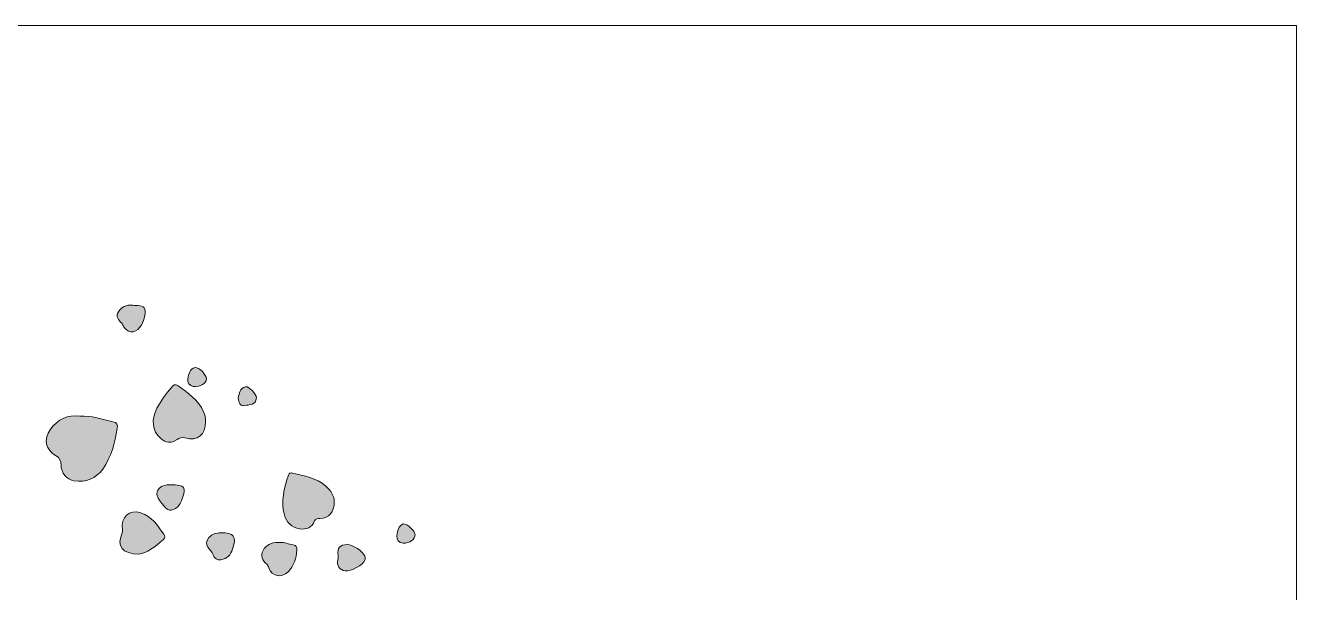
# Model space of a CAD drawing. Header units: inches. Extents: x 0 to 12, y -12 to 0.
# Drawn here: x 5.99 to 12, y -2.68 to 0 of the extents above; entities that cross this region are included whole.
import ezdxf

# ---------------------------------------------------------------- set-up
doc = ezdxf.new("R2010")
doc.units = ezdxf.units.IN
doc.header["$MEASUREMENT"] = 0
doc.layers.add('Layer 1', color=7, linetype='Continuous')

# ---------------------------------------------------------------- blocks, each defined once
blk = doc.blocks.new('block 2')
at = {"layer": 'Layer 1', "true_color": 0xffffff}
h = blk.add_hatch(color=7, dxfattribs=at)
h.dxf.hatch_style = 2
edge = h.paths.add_edge_path()
edge.add_spline(control_points=[(6.4489, -1.406), (6.4511, -1.4081), (6.4515, -1.4121), (6.4529, -1.415), (6.4721, -1.4532), (6.5079, -1.4577), (6.5345, -1.4241), (6.5539, -1.3995), (6.5619, -1.3662), (6.5574, -1.3396), (6.5536, -1.3173), (6.5171, -1.3255), (6.5002, -1.3199), (6.4683, -1.318), (6.4473, -1.3285), (6.4329, -1.3513), (6.4178, -1.3752), (6.4325, -1.3908), (6.4489, -1.406)], knot_values=[0, 0, 0, 0, 1, 1, 1, 2, 2, 2, 3, 3, 3, 4, 4, 4, 5, 5, 5, 6, 6, 6, 6], degree=3, periodic=1)
h = blk.add_hatch(color=7, dxfattribs=at)
h.dxf.hatch_style = 2
edge = h.paths.add_edge_path()
edge.add_spline(control_points=[(6.7862, -1.7045), (6.8207, -1.7059), (6.8471, -1.6896), (6.848, -1.669), (6.8489, -1.6496), (6.8143, -1.612), (6.795, -1.6154), (6.7676, -1.6203), (6.7651, -1.6474), (6.761, -1.6678), (6.7572, -1.6864), (6.7693, -1.7016), (6.7862, -1.7045)], knot_values=[0, 0, 0, 0, 1, 1, 1, 2, 2, 2, 3, 3, 3, 4, 4, 4, 4], degree=3, periodic=1)
h = blk.add_hatch(color=7, dxfattribs=at)
h.dxf.hatch_style = 2
edge = h.paths.add_edge_path()
edge.add_spline(control_points=[(6.6308, -1.949), (6.6559, -1.9716), (6.6824, -1.975), (6.71, -1.9551), (6.7217, -1.9467), (6.7315, -1.9431), (6.7467, -1.9472), (6.8069, -1.9634), (6.8443, -1.9329), (6.8446, -1.8695), (6.8445, -1.8537), (6.8421, -1.8388), (6.8352, -1.824), (6.8095, -1.7685), (6.7615, -1.7354), (6.7144, -1.7011), (6.7002, -1.6908), (6.6925, -1.6986), (6.6837, -1.7087), (6.657, -1.7391), (6.6335, -1.7719), (6.6145, -1.8074), (6.5861, -1.8602), (6.5935, -1.9154), (6.6308, -1.949)], knot_values=[0, 0, 0, 0, 1, 1, 1, 2, 2, 2, 3, 3, 3, 4, 4, 4, 5, 5, 5, 6, 6, 6, 7, 7, 7, 8, 8, 8, 8], degree=3, periodic=1)
h = blk.add_hatch(color=7, dxfattribs=at)
h.dxf.hatch_style = 2
edge = h.paths.add_edge_path()
edge.add_spline(control_points=[(7.0294, -1.7949), (7.0498, -1.7896), (7.0829, -1.7934), (7.0843, -1.7578), (7.085, -1.7403), (7.0502, -1.703), (7.0336, -1.7059), (7.0046, -1.711), (7.0059, -1.7391), (6.9982, -1.7578), (7.0003, -1.7799), (7.0088, -1.8004), (7.0294, -1.7949)], knot_values=[0, 0, 0, 0, 1, 1, 1, 2, 2, 2, 3, 3, 3, 4, 4, 4, 4], degree=3, periodic=1)
h = blk.add_hatch(color=7, dxfattribs=at)
h.dxf.hatch_style = 2
edge = h.paths.add_edge_path()
edge.add_spline(control_points=[(6.2502, -1.8451), (6.1925, -1.8375), (6.1454, -1.8582), (6.111, -1.9064), (6.0778, -1.9531), (6.0882, -2.0037), (6.1376, -2.0321), (6.1557, -2.0425), (6.1613, -2.0551), (6.1614, -2.0754), (6.1616, -2.112), (6.1893, -2.1447), (6.2225, -2.1498), (6.2786, -2.1583), (6.3256, -2.14), (6.3585, -2.0942), (6.3994, -2.0374), (6.4155, -1.9706), (6.4273, -1.9027), (6.4304, -1.8851), (6.425, -1.8746), (6.4069, -1.8709), (6.3554, -1.8604), (6.3054, -1.8405), (6.2502, -1.8451)], knot_values=[0, 0, 0, 0, 1, 1, 1, 2, 2, 2, 3, 3, 3, 4, 4, 4, 5, 5, 5, 6, 6, 6, 7, 7, 7, 8, 8, 8, 8], degree=3, periodic=1)
h = blk.add_hatch(color=7, dxfattribs=at)
h.dxf.hatch_style = 2
edge = h.paths.add_edge_path()
edge.add_spline(control_points=[(7.2896, -2.3765), (7.322, -2.3814), (7.3468, -2.3704), (7.3595, -2.3384), (7.3644, -2.3261), (7.3748, -2.3285), (7.385, -2.3279), (7.4276, -2.3255), (7.453, -2.2981), (7.4523, -2.2494), (7.4528, -2.2222), (7.4371, -2.1954), (7.4122, -2.1745), (7.3669, -2.1362), (7.3099, -2.1266), (7.2546, -2.1129), (7.2461, -2.1108), (7.2388, -2.1137), (7.2359, -2.1227), (7.2157, -2.1838), (7.199, -2.2462), (7.2166, -2.3101), (7.2261, -2.3445), (7.2509, -2.3706), (7.2896, -2.3765)], knot_values=[0, 0, 0, 0, 1, 1, 1, 2, 2, 2, 3, 3, 3, 4, 4, 4, 5, 5, 5, 6, 6, 6, 7, 7, 7, 8, 8, 8, 8], degree=3, periodic=1)
h = blk.add_hatch(color=7, dxfattribs=at)
h.dxf.hatch_style = 2
edge = h.paths.add_edge_path()
edge.add_spline(control_points=[(6.673, -2.168), (6.6388, -2.1686), (6.6159, -2.1854), (6.6145, -2.2106), (6.6134, -2.2309), (6.6559, -2.2869), (6.6738, -2.2887), (6.6843, -2.2897), (6.6937, -2.286), (6.7022, -2.2805), (6.718, -2.2704), (6.7261, -2.2555), (6.7326, -2.2379), (6.7547, -2.1792), (6.7491, -2.17), (6.6776, -2.168), (6.6819, -2.168), (6.6775, -2.1679), (6.673, -2.168)], knot_values=[0, 0, 0, 0, 1, 1, 1, 2, 2, 2, 3, 3, 3, 4, 4, 4, 5, 5, 5, 6, 6, 6, 6], degree=3, periodic=1)
h = blk.add_hatch(color=7, dxfattribs=at)
h.dxf.hatch_style = 2
edge = h.paths.add_edge_path()
edge.add_spline(control_points=[(6.5293, -2.4957), (6.5666, -2.494), (6.6055, -2.4598), (6.6449, -2.4269), (6.653, -2.4202), (6.653, -2.4096), (6.6477, -2.4022), (6.6184, -2.3611), (6.5897, -2.318), (6.539, -2.3013), (6.4831, -2.2828), (6.4425, -2.321), (6.452, -2.3807), (6.4532, -2.3879), (6.4515, -2.3933), (6.4487, -2.3997), (6.4237, -2.4563), (6.4492, -2.4953), (6.5293, -2.4957)], knot_values=[0, 0, 0, 0, 1, 1, 1, 2, 2, 2, 3, 3, 3, 4, 4, 4, 5, 5, 5, 6, 6, 6, 6], degree=3, periodic=1)
h = blk.add_hatch(color=7, dxfattribs=at)
h.dxf.hatch_style = 2
edge = h.paths.add_edge_path()
edge.add_spline(control_points=[(6.8598, -2.4181), (6.8294, -2.4542), (6.8718, -2.4729), (6.8798, -2.4997), (6.8847, -2.5158), (6.8996, -2.5255), (6.9165, -2.5228), (6.9457, -2.5183), (6.9635, -2.4992), (6.9723, -2.4713), (6.9913, -2.4107), (6.9805, -2.3957), (6.9157, -2.395), (6.8954, -2.3964), (6.8748, -2.4002), (6.8598, -2.4181)], knot_values=[0, 0, 0, 0, 1, 1, 1, 2, 2, 2, 3, 3, 3, 4, 4, 4, 5, 5, 5, 5], degree=3, periodic=1)
h = blk.add_hatch(color=7, dxfattribs=at)
h.dxf.hatch_style = 2
edge = h.paths.add_edge_path()
edge.add_spline(control_points=[(7.7775, -2.444), (7.8088, -2.4456), (7.8357, -2.4254), (7.8342, -2.4038), (7.8329, -2.3856), (7.7987, -2.3523), (7.7779, -2.3528), (7.7572, -2.3637), (7.75, -2.3857), (7.7487, -2.4093), (7.7477, -2.4279), (7.7574, -2.4429), (7.7775, -2.444)], knot_values=[0, 0, 0, 0, 1, 1, 1, 2, 2, 2, 3, 3, 3, 4, 4, 4, 4], degree=3, periodic=1)
h = blk.add_hatch(color=7, dxfattribs=at)
h.dxf.hatch_style = 2
edge = h.paths.add_edge_path()
edge.add_spline(control_points=[(7.1163, -2.4786), (7.1037, -2.5028), (7.1103, -2.5261), (7.1344, -2.543), (7.139, -2.5463), (7.1402, -2.5546), (7.1428, -2.5607), (7.16, -2.6012), (7.2016, -2.6105), (7.2341, -2.5794), (7.263, -2.5517), (7.2722, -2.5147), (7.2763, -2.4764), (7.2777, -2.4636), (7.2726, -2.4547), (7.2586, -2.4527), (7.2366, -2.4494), (7.2159, -2.439), (7.1965, -2.4405), (7.1907, -2.4405), (7.1884, -2.4405), (7.1862, -2.4405), (7.156, -2.4406), (7.1301, -2.4522), (7.1163, -2.4786)], knot_values=[0, 0, 0, 0, 1, 1, 1, 2, 2, 2, 3, 3, 3, 4, 4, 4, 5, 5, 5, 6, 6, 6, 7, 7, 7, 8, 8, 8, 8], degree=3, periodic=1)
h = blk.add_hatch(color=7, dxfattribs=at)
h.dxf.hatch_style = 2
edge = h.paths.add_edge_path()
edge.add_spline(control_points=[(7.5039, -2.5751), (7.5308, -2.5799), (7.5896, -2.5472), (7.5982, -2.5219), (7.5999, -2.5171), (7.5995, -2.5107), (7.5977, -2.5059), (7.5891, -2.4834), (7.5397, -2.451), (7.5148, -2.4508), (7.4789, -2.4506), (7.4648, -2.4668), (7.4712, -2.5027), (7.4725, -2.5098), (7.4711, -2.5153), (7.4695, -2.5218), (7.4629, -2.549), (7.4771, -2.5703), (7.5039, -2.5751)], knot_values=[0, 0, 0, 0, 1, 1, 1, 2, 2, 2, 3, 3, 3, 4, 4, 4, 5, 5, 5, 6, 6, 6, 6], degree=3, periodic=1)
at = {"layer": 'Layer 1', "lineweight": 0}
for points, knots in [([(6.4489, -1.406), (6.4511, -1.4081), (6.4515, -1.4121), (6.4529, -1.415), (6.4721, -1.4532), (6.5079, -1.4577), (6.5345, -1.4241), (6.5539, -1.3995), (6.5619, -1.3662), (6.5574, -1.3396), (6.5536, -1.3173), (6.5171, -1.3255), (6.5002, -1.3199), (6.4683, -1.318), (6.4473, -1.3285), (6.4329, -1.3513), (6.4178, -1.3752), (6.4325, -1.3908), (6.4489, -1.406)], [0, 0, 0, 0, 1, 1, 1, 2, 2, 2, 3, 3, 3, 4, 4, 4, 5, 5, 5, 6, 6, 6, 6]), ([(6.7862, -1.7045), (6.8207, -1.7059), (6.8471, -1.6896), (6.848, -1.669), (6.8489, -1.6496), (6.8143, -1.612), (6.795, -1.6154), (6.7676, -1.6203), (6.7651, -1.6474), (6.761, -1.6678), (6.7572, -1.6864), (6.7693, -1.7016), (6.7862, -1.7045)], [0, 0, 0, 0, 1, 1, 1, 2, 2, 2, 3, 3, 3, 4, 4, 4, 4]), ([(6.6308, -1.949), (6.6559, -1.9716), (6.6824, -1.975), (6.71, -1.9551), (6.7217, -1.9467), (6.7315, -1.9431), (6.7467, -1.9472), (6.8069, -1.9634), (6.8443, -1.9329), (6.8446, -1.8695), (6.8445, -1.8537), (6.8421, -1.8388), (6.8352, -1.824), (6.8095, -1.7685), (6.7615, -1.7354), (6.7144, -1.7011), (6.7002, -1.6908), (6.6925, -1.6986), (6.6837, -1.7087), (6.657, -1.7391), (6.6335, -1.7719), (6.6145, -1.8074), (6.5861, -1.8602), (6.5935, -1.9154), (6.6308, -1.949)], [0, 0, 0, 0, 1, 1, 1, 2, 2, 2, 3, 3, 3, 4, 4, 4, 5, 5, 5, 6, 6, 6, 7, 7, 7, 8, 8, 8, 8]), ([(7.0294, -1.7949), (7.0498, -1.7896), (7.0829, -1.7934), (7.0843, -1.7578), (7.085, -1.7403), (7.0502, -1.703), (7.0336, -1.7059), (7.0046, -1.711), (7.0059, -1.7391), (6.9982, -1.7578), (7.0003, -1.7799), (7.0088, -1.8004), (7.0294, -1.7949)], [0, 0, 0, 0, 1, 1, 1, 2, 2, 2, 3, 3, 3, 4, 4, 4, 4]), ([(6.2502, -1.8451), (6.1925, -1.8375), (6.1454, -1.8582), (6.111, -1.9064), (6.0778, -1.9531), (6.0882, -2.0037), (6.1376, -2.0321), (6.1557, -2.0425), (6.1613, -2.0551), (6.1614, -2.0754), (6.1616, -2.112), (6.1893, -2.1447), (6.2225, -2.1498), (6.2786, -2.1583), (6.3256, -2.14), (6.3585, -2.0942), (6.3994, -2.0374), (6.4155, -1.9706), (6.4273, -1.9027), (6.4304, -1.8851), (6.425, -1.8746), (6.4069, -1.8709), (6.3554, -1.8604), (6.3054, -1.8405), (6.2502, -1.8451)], [0, 0, 0, 0, 1, 1, 1, 2, 2, 2, 3, 3, 3, 4, 4, 4, 5, 5, 5, 6, 6, 6, 7, 7, 7, 8, 8, 8, 8]), ([(7.2896, -2.3765), (7.322, -2.3814), (7.3468, -2.3704), (7.3595, -2.3384), (7.3644, -2.3261), (7.3748, -2.3285), (7.385, -2.3279), (7.4276, -2.3255), (7.453, -2.2981), (7.4523, -2.2494), (7.4528, -2.2222), (7.4371, -2.1954), (7.4122, -2.1745), (7.3669, -2.1362), (7.3099, -2.1266), (7.2546, -2.1129), (7.2461, -2.1108), (7.2388, -2.1137), (7.2359, -2.1227), (7.2157, -2.1838), (7.199, -2.2462), (7.2166, -2.3101), (7.2261, -2.3445), (7.2509, -2.3706), (7.2896, -2.3765)], [0, 0, 0, 0, 1, 1, 1, 2, 2, 2, 3, 3, 3, 4, 4, 4, 5, 5, 5, 6, 6, 6, 7, 7, 7, 8, 8, 8, 8]), ([(6.673, -2.168), (6.6388, -2.1686), (6.6159, -2.1854), (6.6145, -2.2106), (6.6134, -2.2309), (6.6559, -2.2869), (6.6738, -2.2887), (6.6843, -2.2897), (6.6937, -2.286), (6.7022, -2.2805), (6.718, -2.2704), (6.7261, -2.2555), (6.7326, -2.2379), (6.7547, -2.1792), (6.7491, -2.17), (6.6776, -2.168), (6.6819, -2.168), (6.6775, -2.1679), (6.673, -2.168)], [0, 0, 0, 0, 1, 1, 1, 2, 2, 2, 3, 3, 3, 4, 4, 4, 5, 5, 5, 6, 6, 6, 6]), ([(6.5293, -2.4957), (6.5666, -2.494), (6.6055, -2.4598), (6.6449, -2.4269), (6.653, -2.4202), (6.653, -2.4096), (6.6477, -2.4022), (6.6184, -2.3611), (6.5897, -2.318), (6.539, -2.3013), (6.4831, -2.2828), (6.4425, -2.321), (6.452, -2.3807), (6.4532, -2.3879), (6.4515, -2.3933), (6.4487, -2.3997), (6.4237, -2.4563), (6.4492, -2.4953), (6.5293, -2.4957)], [0, 0, 0, 0, 1, 1, 1, 2, 2, 2, 3, 3, 3, 4, 4, 4, 5, 5, 5, 6, 6, 6, 6]), ([(6.8598, -2.4181), (6.8294, -2.4542), (6.8718, -2.4729), (6.8798, -2.4997), (6.8847, -2.5158), (6.8996, -2.5255), (6.9165, -2.5228), (6.9457, -2.5183), (6.9635, -2.4992), (6.9723, -2.4713), (6.9913, -2.4107), (6.9805, -2.3957), (6.9157, -2.395), (6.8954, -2.3964), (6.8748, -2.4002), (6.8598, -2.4181)], [0, 0, 0, 0, 1, 1, 1, 2, 2, 2, 3, 3, 3, 4, 4, 4, 5, 5, 5, 5]), ([(7.7775, -2.444), (7.8088, -2.4456), (7.8357, -2.4254), (7.8342, -2.4038), (7.8329, -2.3856), (7.7987, -2.3523), (7.7779, -2.3528), (7.7572, -2.3637), (7.75, -2.3857), (7.7487, -2.4093), (7.7477, -2.4279), (7.7574, -2.4429), (7.7775, -2.444)], [0, 0, 0, 0, 1, 1, 1, 2, 2, 2, 3, 3, 3, 4, 4, 4, 4]), ([(7.1163, -2.4786), (7.1037, -2.5028), (7.1103, -2.5261), (7.1344, -2.543), (7.139, -2.5463), (7.1402, -2.5546), (7.1428, -2.5607), (7.16, -2.6012), (7.2016, -2.6105), (7.2341, -2.5794), (7.263, -2.5517), (7.2722, -2.5147), (7.2763, -2.4764), (7.2777, -2.4636), (7.2726, -2.4547), (7.2586, -2.4527), (7.2366, -2.4494), (7.2159, -2.439), (7.1965, -2.4405), (7.1907, -2.4405), (7.1884, -2.4405), (7.1862, -2.4405), (7.156, -2.4406), (7.1301, -2.4522), (7.1163, -2.4786)], [0, 0, 0, 0, 1, 1, 1, 2, 2, 2, 3, 3, 3, 4, 4, 4, 5, 5, 5, 6, 6, 6, 7, 7, 7, 8, 8, 8, 8]), ([(7.5039, -2.5751), (7.5308, -2.5799), (7.5896, -2.5472), (7.5982, -2.5219), (7.5999, -2.5171), (7.5995, -2.5107), (7.5977, -2.5059), (7.5891, -2.4834), (7.5397, -2.451), (7.5148, -2.4508), (7.4789, -2.4506), (7.4648, -2.4668), (7.4712, -2.5027), (7.4725, -2.5098), (7.4711, -2.5153), (7.4695, -2.5218), (7.4629, -2.549), (7.4771, -2.5703), (7.5039, -2.5751)], [0, 0, 0, 0, 1, 1, 1, 2, 2, 2, 3, 3, 3, 4, 4, 4, 5, 5, 5, 6, 6, 6, 6]), ([(4.5207, -4.1729), (4.5109, -4.1641), (4.5014, -4.1551), (4.4921, -4.1458), (4.4777, -4.1313), (4.4637, -4.1165), (4.4502, -4.1012), (4.4146, -4.0606), (4.3825, -4.0169), (4.3544, -3.9706), (4.2853, -3.8571), (4.24, -3.7278), (4.2254, -3.5893), (4.2221, -3.5573), (4.2203, -3.5247), (4.2203, -3.4918), (4.2203, -3.4007), (4.2335, -3.3125), (4.2584, -3.2293), (4.268, -3.1966), (4.2795, -3.1646), (4.2927, -3.1335), (4.3011, -3.1137), (4.3101, -3.0941), (4.3199, -3.0749), (4.3325, -3.05), (4.3463, -3.0257), (4.3612, -3.0021), (4.3612, -3.0021), (4.3612, -3.0019), (4.3612, -3.0019), (4.402, -2.9369), (4.4507, -2.8774), (4.5059, -2.8244), (4.5252, -2.8061), (4.5451, -2.7885), (4.5659, -2.772), (4.6617, -2.6949), (4.773, -2.6365), (4.8945, -2.6024), (4.929, -2.5927), (4.9645, -2.585), (5.0007, -2.5793), (5.0202, -2.5762), (5.04, -2.5737), (5.06, -2.5721), (5.0876, -2.5695), (5.1157, -2.5682), (5.1439, -2.5682), (5.1496, -2.5682), (5.1553, -2.5682), (5.1611, -2.5683), (5.2905, -2.5707), (5.4137, -2.5999), (5.525, -2.6505), (5.6149, -2.6913), (5.6972, -2.7463), (5.769, -2.8124), (5.786, -2.828), (5.8024, -2.8442), (5.8181, -2.8611), (5.8181, -2.8611), (5.8183, -2.8612), (5.8183, -2.8612), (5.8519, -2.8971), (5.8826, -2.9355), (5.91, -2.9766), (5.9566, -3.0453), (5.994, -3.1209), (6.0206, -3.2011), (6.0303, -3.2302), (6.0386, -3.26), (6.0454, -3.2903), (6.0599, -3.3552), (6.0676, -3.4226), (6.0676, -3.4918), (6.0676, -3.7581), (5.9542, -3.9986), (5.7734, -4.1672), (5.7456, -4.1932), (5.7163, -4.2174), (5.6855, -4.2396), (5.5997, -4.302), (5.5027, -4.3499), (5.3983, -4.3798), (5.3524, -4.3931), (5.3051, -4.4027), (5.2564, -4.4086), (5.2196, -4.4132), (5.1821, -4.4155), (5.1439, -4.4155), (5.0711, -4.4155), (5.0004, -4.4071), (4.9325, -4.391), (4.9325, -4.391), (4.9323, -4.391), (4.9323, -4.391), (4.7761, -4.3542), (4.6351, -4.2778), (4.5207, -4.1729)], [0, 0, 0, 0, 1, 1, 1, 2, 2, 2, 3, 3, 3, 4, 4, 4, 5, 5, 5, 6, 6, 6, 7, 7, 7, 8, 8, 8, 9, 9, 9, 10, 10, 10, 11, 11, 11, 12, 12, 12, 13, 13, 13, 14, 14, 14, 15, 15, 15, 16, 16, 16, 17, 17, 17, 18, 18, 18, 19, 19, 19, 20, 20, 20, 21, 21, 21, 22, 22, 22, 23, 23, 23, 24, 24, 24, 25, 25, 25, 26, 26, 26, 27, 27, 27, 28, 28, 28, 29, 29, 29, 30, 30, 30, 31, 31, 31, 32, 32, 32, 33, 33, 33, 33])]:
    blk.add_open_spline(points, degree=3, knots=knots, dxfattribs=at)

msp = doc.modelspace()

# ---------------------------------------------------------------- linework, layer by layer
at = {"layer": 'Layer 1', "lineweight": 0}
msp.add_lwpolyline([(12, -12), (0, -12), (0, 0), (12, 0), (12, -12)], dxfattribs=at)

# ---------------------------------------------------------------- block references
at = {"layer": 'Layer 1'}
msp.add_blockref('block 2', (0, 0), dxfattribs=at)

doc.saveas('drawing.dxf')
